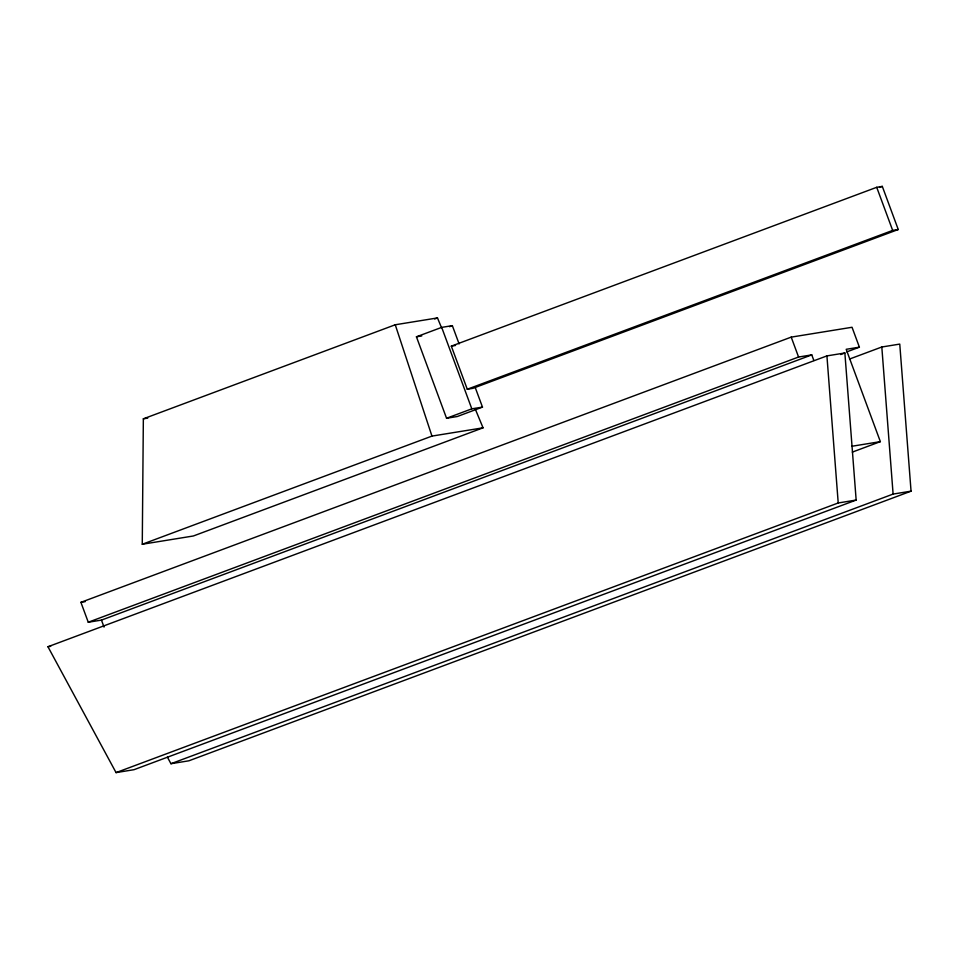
<?xml version="1.0" encoding="UTF-8"?>
<svg xmlns="http://www.w3.org/2000/svg" width="959" height="959" viewBox="0 0 959 959"><rect width="100%" height="100%" fill="white"/><g stroke="black" fill="none" stroke-linecap="round" stroke-linejoin="round"><path stroke-width="1.44" d="M475.077 408.594L483.048 427.822L193.358 535.985L142.268 544.256L143.347 418.819L395.252 324.765L437.484 317.932L441.464 327.546M434.679 318.975L437.484 317.932M475.208 387.448L482.485 407.107L457.227 416.53L446.558 418.268L416.434 336.801L441.691 327.379L452.348 325.652L459.109 343.909M449.543 326.695L452.348 325.652M451.317 346.139L876.718 187.305L882.304 186.394L898.247 229.513L472.847 388.347L467.273 389.246L451.317 346.139L455.513 345.456M879.499 187.449L882.304 186.394M467.273 389.246L892.673 230.412L898.247 229.513M446.558 418.268L471.816 408.834L482.485 407.107M142.268 544.256L431.958 436.093L483.048 427.822M813.843 360.488L811.77 354.89L101.462 620.101L88.264 622.235L80.904 602.336L791.211 337.124L852.036 327.271L859.396 347.17L846.785 351.881M88.264 622.235L798.571 357.024L811.77 354.89M47.95 646.738L826.922 355.897L844.867 352.984L856.159 500.059L134.008 769.693L116.063 772.606L47.95 646.738L50.707 646.294M840.659 354.554L844.867 352.984M849.53 359.05L881.812 347.002L899.758 344.089L911.05 491.164L188.899 760.799L170.954 763.712L167.405 757.154M852.335 452.109L880.362 441.643L846.198 349.304L859.396 347.17M116.063 772.606L838.214 502.972L856.159 500.059M170.954 763.712L893.105 494.077L911.05 491.164M416.434 336.801L421.768 335.938M143.347 418.819L147.722 418.112M851.664 446.295L880.362 441.643M80.904 602.336L85.243 601.629M876.718 187.305L892.673 230.412M791.211 337.124L798.571 357.024M441.691 327.379L471.816 408.834M101.462 620.101L104.04 627.09M395.252 324.765L431.958 436.093M881.812 347.002L893.105 494.077M826.922 355.897L838.214 502.972"/></g></svg>
